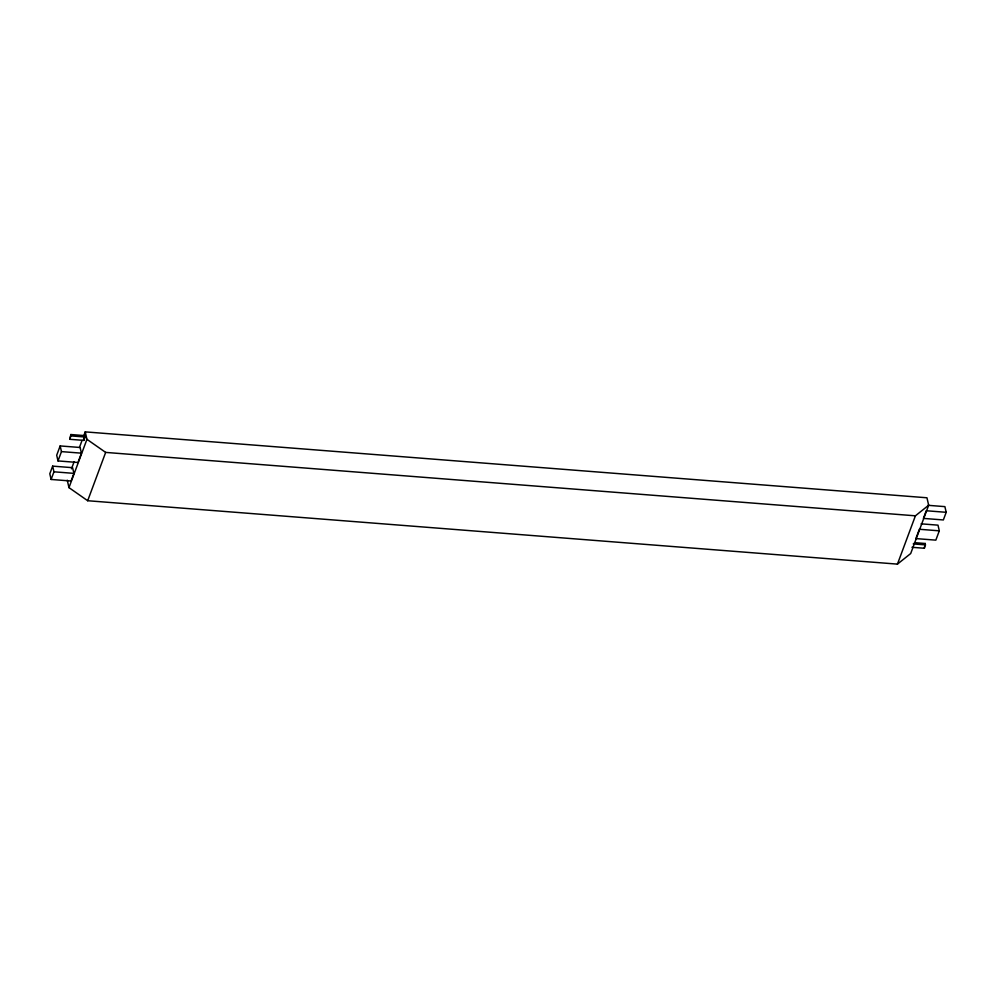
<?xml version="1.0" encoding="UTF-8"?>
<svg xmlns="http://www.w3.org/2000/svg" width="996" height="996" viewBox="0 0 996 996"><rect width="100%" height="100%" fill="white"/><g stroke="black" fill="none" stroke-linecap="round" stroke-linejoin="round"><path stroke-width="1.49" d="M52.651 466.128L49.8 473.772L51.107 479.45L71.065 481.018L73.916 473.374L72.596 467.684L52.651 466.128L53.958 471.805L51.107 479.45M60.158 445.934L56.697 455.247L58.005 460.924L77.962 462.493L81.423 453.168L80.116 447.49L60.158 445.934L61.466 451.611L58.005 460.924M70.89 434.53L69.957 439.311L83.901 440.394L85.158 437.02L84.834 435.625L70.89 434.53L69.957 439.311M71.475 468.817L74.127 461.721M79.419 447.503L82.058 440.406M83.639 436.136L85.233 431.878L926.952 497.776L928.67 505.221L910.693 553.539L897.446 564.122L87.685 500.727L68.973 487.629L67.255 480.184M83.988 437.879L84.834 435.625M68.973 487.629L86.951 439.323L85.233 431.878M87.685 500.727L105.663 452.408L915.411 515.816L928.67 505.221M897.446 564.122L915.411 515.816M914.44 542.646L925.284 543.492L924.35 548.261L911.963 547.29M924.35 548.261L925.284 543.492M939.303 530.831L935.842 540.143L915.884 538.587L919.358 529.274L939.303 530.831L937.995 525.153L921.113 523.834M946.2 512.305L943.349 519.949L923.404 518.393L926.243 510.749L946.2 512.305L944.893 506.628L928.011 505.308M71.214 435.924L85.158 437.02M61.466 451.611L81.423 453.168M53.958 471.805L73.916 473.374M913.22 543.916L925.608 544.887M86.951 439.323L105.663 452.408M83.577 438.999L83.901 440.394"/></g></svg>
